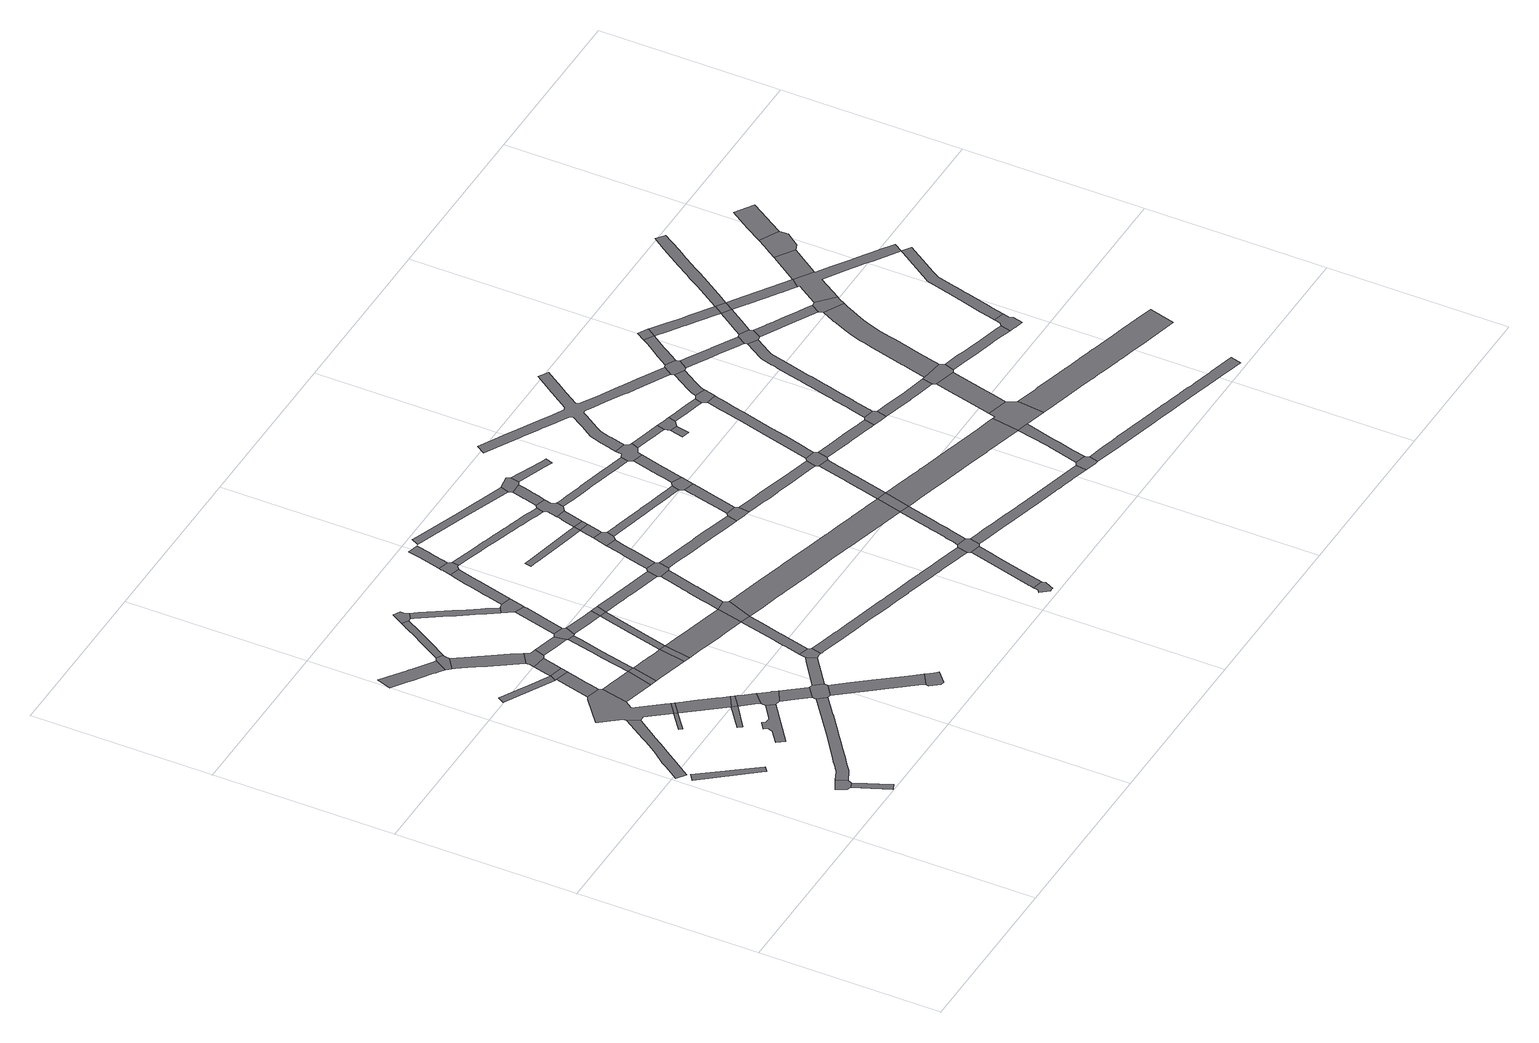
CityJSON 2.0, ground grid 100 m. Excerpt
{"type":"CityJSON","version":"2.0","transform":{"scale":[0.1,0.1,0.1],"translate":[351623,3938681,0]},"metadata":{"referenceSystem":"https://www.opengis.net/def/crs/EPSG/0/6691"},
"CityObjects":{
"road1":{"type":"Road","attributes":{"RoadStructureAttribute.sectionType":"1"},"geometry":[{"type":"MultiSurface","lod":"1","boundaries":[[[0,1,2,3,4,5]]]}]},
"road2":{"type":"Road","geometry":[{"type":"MultiSurface","lod":"1","boundaries":[[[6,7,8,9,10,11]]]}]},
"road3":{"type":"Road","attributes":{"RoadStructureAttribute.sectionType":"1"},"geometry":[{"type":"MultiSurface","lod":"1","boundaries":[[[12,13,14,10,9,15,16,17,18]]]}]},
"road4":{"type":"Road","attributes":{"RoadStructureAttribute.sectionType":"1"},"geometry":[{"type":"MultiSurface","lod":"1","boundaries":[[[19,20,21,22,23,24,25,26,27,28,29,30,31,32,33,34,35]]]}]},
"road5":{"type":"Road","attributes":{"RoadStructureAttribute.sectionType":"1"},"geometry":[{"type":"MultiSurface","lod":"1","boundaries":[[[36,37,38,39,40,41]]]}]},
"road6":{"type":"Road","attributes":{"RoadStructureAttribute.sectionType":"1"},"geometry":[{"type":"MultiSurface","lod":"1","boundaries":[[[42,43,44,45,46,47,48,49,50,51,52,53,54,6,11,55,56,57,58,59,60,61,62,63,64,65,66,67,68]]]}]},
"road7":{"type":"Road","geometry":[{"type":"MultiSurface","lod":"1","boundaries":[[[69,70,71,72,73,27,26,74,36,75,76,77,78,79,80,81,82]]]}]},
"road8":{"type":"Road","attributes":{"RoadStructureAttribute.sectionType":"1"},"geometry":[{"type":"MultiSurface","lod":"1","boundaries":[[[83,84,85,86,87,88,89,90,91,92]]]}]},
"road9":{"type":"Road","attributes":{"RoadStructureAttribute.sectionType":"1"},"geometry":[{"type":"MultiSurface","lod":"1","boundaries":[[[93,94,95,96]]]}]},
"road10":{"type":"Road","geometry":[{"type":"MultiSurface","lod":"1","boundaries":[[[75,36,41,97]]]}]},
"road11":{"type":"Road","attributes":{"RoadStructureAttribute.sectionType":"1"},"geometry":[{"type":"MultiSurface","lod":"1","boundaries":[[[98,99,100,101,102,103]]]}]},
"road12":{"type":"Road","attributes":{"RoadStructureAttribute.sectionType":"1"},"geometry":[{"type":"MultiSurface","lod":"1","boundaries":[[[104,105,106,107,108,109,110,111,112,113,114,115,116,117,118,119,120,121]]]}]},
"road13":{"type":"Road","attributes":{"RoadStructureAttribute.sectionType":"1"},"geometry":[{"type":"MultiSurface","lod":"1","boundaries":[[[122,123,124,125,126,127,128,97,41,129,130,93,131]]]}]},
"road14":{"type":"Road","attributes":{"RoadStructureAttribute.sectionType":"1"},"geometry":[{"type":"MultiSurface","lod":"1","boundaries":[[[81,132,133,134,135,136,137,138,139,82]]]}]},
"road15":{"type":"Road","geometry":[{"type":"MultiSurface","lod":"1","boundaries":[[[140,131,93,96]]]}]},
"road16":{"type":"Road","attributes":{"RoadStructureAttribute.sectionType":"1"},"geometry":[{"type":"MultiSurface","lod":"1","boundaries":[[[141,142,143,144,80,79]]]}]},
"road17":{"type":"Road","attributes":{"RoadStructureAttribute.sectionType":"1"},"geometry":[{"type":"MultiSurface","lod":"1","boundaries":[[[145,146,147,148,149,150,151,140,96]]]}]},
"road18":{"type":"Road","geometry":[{"type":"MultiSurface","lod":"1","boundaries":[[[152,113,112,153,154,155,156,157]]]}]},
"road19":{"type":"Road","geometry":[{"type":"MultiSurface","lod":"1","boundaries":[[[102,137,136,158,103]]]}]},
"road20":{"type":"Road","geometry":[{"type":"MultiSurface","lod":"1","boundaries":[[[159,160,161,162,163,149,148,83,92]]]}]},
"road21":{"type":"Road","attributes":{"RoadStructureAttribute.sectionType":"1"},"geometry":[{"type":"MultiSurface","lod":"1","boundaries":[[[164,165,166,167,168,155,154,169,170,171,172,173,174,175,176,177]]]}]},
"road22":{"type":"Road","attributes":{"RoadStructureAttribute.sectionType":"1"},"geometry":[{"type":"MultiSurface","lod":"1","boundaries":[[[178,179,180,103,158,181,182]]]}]},
"road23":{"type":"Road","geometry":[{"type":"MultiSurface","lod":"1","boundaries":[[[183,142,141,184]]]}]},
"road24":{"type":"Road","attributes":{"RoadStructureAttribute.sectionType":"1"},"geometry":[{"type":"MultiSurface","lod":"1","boundaries":[[[159,185,186,187,160]]]}]},
"road25":{"type":"Road","geometry":[{"type":"MultiSurface","lod":"1","boundaries":[[[188,189,190,177,176,191,178,182]]]}]},
"road26":{"type":"Road","geometry":[{"type":"MultiSurface","lod":"1","boundaries":[[[67,192,193,194,195,187,186,68]]]}]},
"road27":{"type":"Road","attributes":{"RoadStructureAttribute.sectionType":"1"},"geometry":[{"type":"MultiSurface","lod":"1","boundaries":[[[196,197,198,199,200,201,202,203,204,205,206,207,208,209,210,152,157]]]}]},
"road28":{"type":"Road","attributes":{"RoadStructureAttribute.sectionType":"1"},"geometry":[{"type":"MultiSurface","lod":"1","boundaries":[[[211,212,213,214,215,216,217,183,184,218,219,220,221,222,223,224]]]}]},
"road29":{"type":"Road","attributes":{"RoadStructureAttribute.sectionType":"1"},"geometry":[{"type":"MultiSurface","lod":"1","boundaries":[[[183,225,226,227,228,229,230,231,232,233,142]]]}]},
"road30":{"type":"Road","attributes":{"RoadStructureAttribute.sectionType":"1"},"geometry":[{"type":"MultiSurface","lod":"1","boundaries":[[[234,189,188,235,236,237,238,239]]]}]},
"road31":{"type":"Road","attributes":{"RoadStructureAttribute.sectionType":"1"},"geometry":[{"type":"MultiSurface","lod":"1","boundaries":[[[240,241,242,243,244,193,192,245,246,247,248,249,250,251]]]}]},
"road32":{"type":"Road","attributes":{"RoadStructureAttribute.sectionType":"1"},"geometry":[{"type":"MultiSurface","lod":"1","boundaries":[[[252,195,194,253,254]]]}]},
"road33":{"type":"Road","geometry":[{"type":"MultiSurface","lod":"1","boundaries":[[[255,256,257,224,223]]]}]},
"road34":{"type":"Road","geometry":[{"type":"MultiSurface","lod":"1","boundaries":[[[258,259,260,261,203,202,262]]]}]},
"road35":{"type":"Road","geometry":[{"type":"MultiSurface","lod":"1","boundaries":[[[263,264,265,266,267,268,269,270,240,251]]]}]},
"road36":{"type":"Road","geometry":[{"type":"MultiSurface","lod":"1","boundaries":[[[238,229,228,271,272,273,274,239]]]}]},
"road37":{"type":"Road","attributes":{"RoadStructureAttribute.sectionType":"1"},"geometry":[{"type":"MultiSurface","lod":"1","boundaries":[[[275,276,277,278,279,280,281,282,283,284,285,286,287,288,289,290,291,292,258,262]]]}]},
"road38":{"type":"Road","geometry":[{"type":"MultiSurface","lod":"1","boundaries":[[[293,294,254,253,295,296,297,298]]]}]},
"road39":{"type":"Road","attributes":{"RoadStructureAttribute.sectionType":"1"},"geometry":[{"type":"MultiSurface","lod":"1","boundaries":[[[299,300,301,302,303,304,305,274,273]]]}]},
"road40":{"type":"Road","attributes":{"RoadStructureAttribute.sectionType":"1"},"geometry":[{"type":"MultiSurface","lod":"1","boundaries":[[[306,307,272,271,308,309,310,311]]]}]},
"road41":{"type":"Road","attributes":{"RoadStructureAttribute.sectionType":"1"},"geometry":[{"type":"MultiSurface","lod":"1","boundaries":[[[312,313,314,315,316,257,256,317,318,319,320,321,322,323,324,325]]]}]},
"road42":{"type":"Road","geometry":[{"type":"MultiSurface","lod":"1","boundaries":[[[326,327,328,329,285,284,303,302]]]}]},
"road43":{"type":"Road","attributes":{"RoadStructureAttribute.sectionType":"1"},"geometry":[{"type":"MultiSurface","lod":"1","boundaries":[[[330,331,332,333,334,324,335,336,337,338,339,293,298]]]}]},
"road44":{"type":"Road","geometry":[{"type":"MultiSurface","lod":"1","boundaries":[[[340,341,342,343,306,311]]]}]},
"road45":{"type":"Road","attributes":{"RoadStructureAttribute.sectionType":"1"},"geometry":[{"type":"MultiSurface","lod":"1","boundaries":[[[340,311,344,224,257,345,340,346,347,348,349,350,351,352,353,354,355,356,357,358,341]]]}]},
"road46":{"type":"Road","attributes":{"RoadStructureAttribute.sectionType":"1"},"geometry":[{"type":"MultiSurface","lod":"1","boundaries":[[[359,360,361,362,363,364,365,329,328,366,367,368,369,370]]]}]},
"road47":{"type":"Road","geometry":[{"type":"MultiSurface","lod":"1","boundaries":[[[324,334,371,372,325]]]}]},
"road48":{"type":"Road","geometry":[{"type":"MultiSurface","lod":"1","boundaries":[[[369,373,374,375,376,377,378,379,380,370]]]}]},
"road49":{"type":"Road","attributes":{"RoadStructureAttribute.sectionType":"1"},"geometry":[{"type":"MultiSurface","lod":"1","boundaries":[[[381,382,383,384,385,386,387,388,389,390,391,392,393,394,325,372]]]}]},
"road50":{"type":"Road","attributes":{"RoadStructureAttribute.sectionType":"1"},"geometry":[{"type":"MultiSurface","lod":"1","boundaries":[[[395,396,378,377,397,398,399,400,401]]]}]},
"road51":{"type":"Road","attributes":{"RoadStructureAttribute.sectionType":"1"},"geometry":[{"type":"MultiSurface","lod":"1","boundaries":[[[402,403,404,405,406,407,408,409,410,411,412,413,414,415,416,417,418,419,420,421,422,423,424,425,426,427,428,429,430,431,432,433,434,435,436,437,438,439,440,441,442,443,444,445,446,297,296]]]}]},
"road52":{"type":"Road","geometry":[{"type":"MultiSurface","lod":"1","boundaries":[[[447,448,449,352,351,386,385,450]]]}]},
"road53":{"type":"Road","attributes":{"RoadStructureAttribute.sectionType":"1"},"geometry":[{"type":"MultiSurface","lod":"1","boundaries":[[[451,452,453,454,455,456,457,458,459]]]}]},
"road54":{"type":"Road","attributes":{"RoadStructureAttribute.sectionType":"1"},"geometry":[{"type":"MultiSurface","lod":"1","boundaries":[[[460,461,462,463,464,465,449,448,466,467,468,469,470,471]]]}]},
"road55":{"type":"Road","attributes":{"RoadStructureAttribute.sectionType":"1"},"geometry":[{"type":"MultiSurface","lod":"1","boundaries":[[[375,472,473,474,475,476,477,478,479,480,481,482,483,484,485,486,487,488,489,490,491,492,493,494,495,496,497,498,499,500,501,502,503,504,505,506,507,508,509,510,511,512,513,514,515,516,517,518,376]]]}]},
"road56":{"type":"Road","geometry":[{"type":"MultiSurface","lod":"1","boundaries":[[[470,519,520,521,522,523,471]]]}]},
"road57":{"type":"Road","geometry":[{"type":"MultiSurface","lod":"1","boundaries":[[[524,525,526,527,528,529,530,531]]]}]},
"road58":{"type":"Road","attributes":{"RoadStructureAttribute.sectionType":"1"},"geometry":[{"type":"MultiSurface","lod":"1","boundaries":[[[532,533,534,535,536,537,538,539]]]}]},
"road59":{"type":"Road","attributes":{"RoadStructureAttribute.sectionType":"1"},"geometry":[{"type":"MultiSurface","lod":"1","boundaries":[[[540,522,521,541,542,543,459]]]}]},
"road60":{"type":"Road","attributes":{"RoadStructureAttribute.sectionType":"1"},"geometry":[{"type":"MultiSurface","lod":"1","boundaries":[[[544,545,546,547,548,549,550,551,552,553,554,555,556,557,558,559,560,561,562,563,564,565,566,567,568,569,570,571,572,573,574,575,576,577,578,579,580,581,371,334]]]}]},
"road61":{"type":"Road","attributes":{"RoadStructureAttribute.sectionType":"1"},"geometry":[{"type":"MultiSurface","lod":"1","boundaries":[[[582,583,584,585,586,587,588,589,590,591,592,593,594,595,596,597,598,599,447,450]]]}]},
"road62":{"type":"Road","geometry":[{"type":"MultiSurface","lod":"1","boundaries":[[[600,601,451,459,543]]]}]},
"road63":{"type":"Road","attributes":{"RoadStructureAttribute.sectionType":"1"},"geometry":[{"type":"MultiSurface","lod":"1","boundaries":[[[602,603,604,451,601,605,606]]]}]},
"road64":{"type":"Road","attributes":{"RoadStructureAttribute.sectionType":"1"},"geometry":[{"type":"MultiSurface","lod":"1","boundaries":[[[607,608,609,610,611,612,528,527,613,614,615,616,617]]]}]},
"road65":{"type":"Road","geometry":[{"type":"MultiSurface","lod":"1","boundaries":[[[618,619,620,621,622,499,498,623,602,606]]]}]},
"road66":{"type":"Road","attributes":{"RoadStructureAttribute.sectionType":"1"},"geometry":[{"type":"MultiSurface","lod":"1","boundaries":[[[624,625,626,627,628,629,630,631,632,633,634,635,520,519,636,637,638,639,640,641,642,643,644,645,646,647]]]}]},
"road67":{"type":"Road","attributes":{"RoadStructureAttribute.sectionType":"1"},"geometry":[{"type":"MultiSurface","lod":"1","boundaries":[[[648,649,650,651,622,621,652,653,654,655,656,657,658,659,660]]]}]},
"road68":{"type":"Road","geometry":[{"type":"MultiSurface","lod":"1","boundaries":[[[661,425,424,607,617,662,663,664]]]}]},
"road69":{"type":"Road","geometry":[{"type":"MultiSurface","lod":"1","boundaries":[[[589,665,666,667,668,669,670,671,590]]]}]},
"road70":{"type":"Road","geometry":[{"type":"MultiSurface","lod":"1","boundaries":[[[672,673,674,539,538,660,659,675]]]}]},
"road71":{"type":"Road","attributes":{"RoadStructureAttribute.sectionType":"1"},"geometry":[{"type":"MultiSurface","lod":"1","boundaries":[[[676,677,678,679,680,562,681,682,683,684,685,686,687,688,661,664]]]}]},
"road72":{"type":"Road","attributes":{"RoadStructureAttribute.sectionType":"1"},"geometry":[{"type":"MultiSurface","lod":"1","boundaries":[[[689,690,691,692,693,694,695,696,697,671,670]]]}]},
"road73":{"type":"Road","attributes":{"RoadStructureAttribute.sectionType":"1"},"geometry":[{"type":"MultiSurface","lod":"1","boundaries":[[[698,699,700,701,702,703,704,705,706,619,618,707,708,709,710,711,712,713,714,715,716,717,718,719,720]]]}]},
"road74":{"type":"Road","attributes":{"RoadStructureAttribute.sectionType":"1"},"geometry":[{"type":"MultiSurface","lod":"1","boundaries":[[[721,722,723,724,725,672,675]]]}]},
"road75":{"type":"Road","geometry":[{"type":"MultiSurface","lod":"1","boundaries":[[[647,646,692,691,726,727]]]}]},
"road76":{"type":"Road","geometry":[{"type":"MultiSurface","lod":"1","boundaries":[[[562,680,728,563]]]}]},
"road77":{"type":"Road","attributes":{"RoadStructureAttribute.sectionType":"1"},"geometry":[{"type":"MultiSurface","lod":"1","boundaries":[[[729,730,731,732,733,734,669,668,735,736,737,738,739,740,741,742]]]}]},
"road78":{"type":"Road","attributes":{"RoadStructureAttribute.sectionType":"1"},"geometry":[{"type":"MultiSurface","lod":"1","boundaries":[[[726,743,744,745,746,747,748,749,750,751,752,753,754,755,727]]]}]},
"road79":{"type":"Road","attributes":{"RoadStructureAttribute.sectionType":"1"},"geometry":[{"type":"MultiSurface","lod":"1","boundaries":[[[662,756,757,758,759,760,761,762,763,764,765,766,767,768,769,770,771,772,773,774,775,776,777,778,779,780,781,782,783,784,785,663]]]}]},
"road80":{"type":"Road","attributes":{"RoadStructureAttribute.sectionType":"1"},"geometry":[{"type":"MultiSurface","lod":"1","boundaries":[[[786,787,788,789,790,791,792,793,794,795,796,797,798,799,563,728]]]}]},
"road81":{"type":"Road","geometry":[{"type":"MultiSurface","lod":"1","boundaries":[[[719,748,747,800,801,802,803,804,805,806,720]]]}]},
"road82":{"type":"Road","geometry":[{"type":"MultiSurface","lod":"1","boundaries":[[[793,792,807,808,809,810,729,742]]]}]},
"road83":{"type":"Road","attributes":{"RoadStructureAttribute.sectionType":"1"},"geometry":[{"type":"MultiSurface","lod":"1","boundaries":[[[811,812,813,814,802,801,815,816,817,818]]]}]},
"road84":{"type":"Road","attributes":{"RoadStructureAttribute.sectionType":"1"},"geometry":[{"type":"MultiSurface","lod":"1","boundaries":[[[819,820,821,822,823]]]}]},
"road85":{"type":"Road","attributes":{"RoadStructureAttribute.sectionType":"1"},"geometry":[{"type":"MultiSurface","lod":"1","boundaries":[[[824,825,826,827,828,829,830,831,832,833,834,835,836,837,838,839,840,728,680,841,842,843,844,845,846,847,848,849,850,851,852,853]]]}]},
"road86":{"type":"Road","geometry":[{"type":"MultiSurface","lod":"1","boundaries":[[[854,855,818,817,823,822,856,857]]]}]},
"road87":{"type":"Road","geometry":[{"type":"MultiSurface","lod":"1","boundaries":[[[858,859,860,861,862,863,864,865,866,867,868,869,870,871,872,873,874,875,876,877,878,879,880,881,882,883,884,885,886,887,888,889,890,891,892,893,894,895,896,805,804,897,898,899,900,901,902,903,904,905,906,907,908,909,910,911,912,913,914,915,916,917,918,919,920,921,922,923,924,925,926,927]]]}]},
"road88":{"type":"Road","attributes":{"RoadStructureAttribute.sectionType":"1"},"geometry":[{"type":"MultiSurface","lod":"1","boundaries":[[[928,929,930,931,932,933,934,935,936,937,938,808,807,939,940,941,942,943,944,945,946,947,948]]]}]},
"road89":{"type":"Road","attributes":{"RoadStructureAttribute.sectionType":"1"},"geometry":[{"type":"MultiSurface","lod":"1","boundaries":[[[949,950,951,952,953,954,955,956,810,809,957,958,959,960,961,962,963,964,965,966,967,968,969,970,971,972,973,974]]]}]},
"road90":{"type":"Road","geometry":[{"type":"MultiSurface","lod":"1","boundaries":[[[975,976,772,771,977,978,979]]]}]},
"road91":{"type":"Road","attributes":{"RoadStructureAttribute.sectionType":"1"},"geometry":[{"type":"MultiSurface","lod":"1","boundaries":[[[980,981,982,983,857,856,984,985,986,987,988]]]}]},
"road92":{"type":"Road","attributes":{"RoadStructureAttribute.sectionType":"1"},"geometry":[{"type":"MultiSurface","lod":"1","boundaries":[[[989,990,976,975,991,992,993,994,995,996,997,998,853]]]}]},
"road93":{"type":"Road","geometry":[{"type":"MultiSurface","lod":"1","boundaries":[[[928,948,999,1000,1001,1002,1003]]]}]},
"road94":{"type":"Road","geometry":[{"type":"MultiSurface","lod":"1","boundaries":[[[973,1004,1005,1006,1007,1008,980,988,974]]]}]},
"road95":{"type":"Road","attributes":{"RoadStructureAttribute.sectionType":"1"},"geometry":[{"type":"MultiSurface","lod":"1","boundaries":[[[1009,1010,1011,1007,1006,1012,1013,1014,1015,1016]]]}]},
"road96":{"type":"Road","geometry":[{"type":"MultiSurface","lod":"1","boundaries":[[[998,1017,1018,1019,1020,1021,824,853]]]}]},
"road97":{"type":"Road","attributes":{"RoadStructureAttribute.sectionType":"1"},"geometry":[{"type":"MultiSurface","lod":"1","boundaries":[[[1022,1023,1024,1025,1026,1027,1028,1029,1030,1031,1032,1033,1034,1001,1000]]]}]},
"road98":{"type":"Road","geometry":[{"type":"MultiSurface","lod":"1","boundaries":[[[1035,1036,1037,1038,1039,915,914,1009,1016]]]}]},
"road99":{"type":"Road","attributes":{"RoadStructureAttribute.sectionType":"1"},"geometry":[{"type":"MultiSurface","lod":"1","boundaries":[[[1002,1040,1041,1042,1043,1044,1045,1046,1047,1048,1049,1050,1051,1052,1053,1054,1055,1056,1057,1058,1059,1060,1061,1062,1063,1064,1065,1066,1067,1068,1069,1070,1071,1072,1073,1074,1075,1076,1077,1003]]]}]},
"road100":{"type":"Road","attributes":{"RoadStructureAttribute.sectionType":"1"},"geometry":[{"type":"MultiSurface","lod":"1","boundaries":[[[1078,1079,1020,1019,1080,1081,1082,1083]]]}]},
"road101":{"type":"Road","attributes":{"RoadStructureAttribute.sectionType":"1"},"geometry":[{"type":"MultiSurface","lod":"1","boundaries":[[[1084,1085,1086,1087,1088,1039,1038,1089,1090,1091,1092,1093]]]}]},
"road102":{"type":"Road","attributes":{"RoadStructureAttribute.sectionType":"1"},"geometry":[{"type":"MultiSurface","lod":"1","boundaries":[[[1094,1095,1096,1097,1098,1099,1100,1101,1102,1103,1104,1105,1106,1107,1108,1109,1110,1111,1112,1113,1114,1115,1116,1117,979,978,1118,1119,1120,1121,1122,1123,1124,1125,1126,1127,1128,1129,1130,1131]]]}]},
"road103":{"type":"Road","attributes":{"RoadStructureAttribute.sectionType":"1"},"geometry":[{"type":"MultiSurface","lod":"1","boundaries":[[[1132,1133,1134,1135,1136,1137,1138,1036,1035,1139,1140,1141,1142,1143,1144,1145]]]}]},
"road104":{"type":"Road","geometry":[{"type":"MultiSurface","lod":"1","boundaries":[[[1146,1147,1028,1027,1083,1082,1148,1149]]]}]},
"road105":{"type":"Road","geometry":[{"type":"MultiSurface","lod":"1","boundaries":[[[1150,1084,1093,1151,1152]]]}]},
"road106":{"type":"Road","geometry":[{"type":"MultiSurface","lod":"1","boundaries":[[[1153,1154,1155,1132,1145,1055,1054,1156]]]}]},
"road107":{"type":"Road","attributes":{"RoadStructureAttribute.sectionType":"1"},"geometry":[{"type":"MultiSurface","lod":"1","boundaries":[[[1157,1158,1159,1160,1161,1162,1163,1164,1165,1166,1167,1168,1169,1151,1093]]]}]},
"road108":{"type":"Road","attributes":{"RoadStructureAttribute.sectionType":"1"},"geometry":[{"type":"MultiSurface","lod":"1","boundaries":[[[1170,1171,1172,1173,1174,1175,1176,1177,1178,1179,1180,1181,1182,1183,1184,1185,1147,1146,1186,1187,1188,1189,1190,1191,1192,1193,1194,1195,1196,1197,1198,1199]]]}]},
"road109":{"type":"Road","attributes":{"RoadStructureAttribute.sectionType":"1"},"geometry":[{"type":"MultiSurface","lod":"1","boundaries":[[[1154,1200,1201,1202,1162,1203,1204,1205,1155]]]}]},
"road110":{"type":"Road","attributes":{"RoadStructureAttribute.sectionType":"1"},"geometry":[{"type":"MultiSurface","lod":"1","boundaries":[[[1148,1206,1207,1208,1209,1210,1211,1212,1213,1214,1215,1216,1217,1218,1149]]]}]},
"road111":{"type":"Road","attributes":{"RoadStructureAttribute.sectionType":"1"},"geometry":[{"type":"MultiSurface","lod":"1","boundaries":[[[1219,1220,1221,1222,1223,1224,1225,1226,1227,1228,1229,1230,1231,1232,1233,1234,1018,1017,1235,1236,1237,1238,1239,1240,1241,1242,1243,1244,1245,1246,1247,1248,1249,1250,1251,1252,1253]]]}]},
"road112":{"type":"Road","attributes":{"RoadStructureAttribute.sectionType":"1"},"geometry":[{"type":"MultiSurface","lod":"1","boundaries":[[[1254,1255,1256,1257,1258,1259,1260,1153,1156,1261,1262,1263,1264]]]}]},
"road113":{"type":"Road","geometry":[{"type":"MultiSurface","lod":"1","boundaries":[[[1163,1162,1202,1265]]]}]},
"road114":{"type":"Road","geometry":[{"type":"MultiSurface","lod":"1","boundaries":[[[1266,1267,1268,1269,1270,1264,1263,1170,1199]]]}]},
"road115":{"type":"Road","attributes":{"RoadStructureAttribute.sectionType":"1"},"geometry":[{"type":"MultiSurface","lod":"1","boundaries":[[[1202,1271,1272,1273,1274,1275,1276,1277,1278,1279,1280,1281,1282,1283,1284,1285,1286,1287,1265]]]}]},
"road116":{"type":"Road","geometry":[{"type":"MultiSurface","lod":"1","boundaries":[[[1288,1289,1290,1291,1213,1212,1292,1293,1294,1295,1296,1297]]]}]},
"road117":{"type":"Road","attributes":{"RoadStructureAttribute.sectionType":"1"},"geometry":[{"type":"MultiSurface","lod":"1","boundaries":[[[1298,1299,1300,1301,1302,1303,1304,1305,1306,1307,1308,1309,1310,1311,1312,1313,1314,1315,1316,1317,1318,1319,1163,1265]]]}]},
"road118":{"type":"Road","geometry":[{"type":"MultiSurface","lod":"1","boundaries":[[[1320,1321,1322,1323,1283]]]}]},
"road119":{"type":"Road","attributes":{"RoadStructureAttribute.sectionType":"1"},"geometry":[{"type":"MultiSurface","lod":"1","boundaries":[[[1324,1325,1326,1327,1328,1329,1330,1331,1332,1333,1334,1290,1289,1335,1336,1337,1338,1339,1340,1341,1342,1343,1344,1345,1346,1347]]]}]},
"road120":{"type":"Road","geometry":[{"type":"MultiSurface","lod":"1","boundaries":[[[1283,1282,1348,1268,1267,1349,1350,1351,1352,1353,1354,1355,1347,1356,1357,1358,1359,1360,1361,1362,1363,1364,1365,1366,1320]]]}]},
"road121":{"type":"Road","geometry":[{"type":"MultiSurface","lod":"1","boundaries":[[[1367,1368,1323,1322,1369,1370,1371,1372]]]}]},
"road122":{"type":"Road","attributes":{"RoadStructureAttribute.sectionType":"1"},"geometry":[{"type":"MultiSurface","lod":"1","boundaries":[[[1371,1373,1374,1375,1376,1372]]]}]}
},
"vertices":[
[255,636,0],[270,617,0],[300,640,0],[285,660,0],[78,935,0],[42,908,0],
[366,289,0],[302,256,0],[329,205,0],[350,198,0],[383,211,0],[392,232,0],
[436,87,0],[426,112,0],[413,142,0],[389,104,0],[389,103,0],[430,6,0],[465,21,0],
[66,950,0],[117,1023,0],[145,1063,0],[166,1094,0],[221,1173,0],[253,1219,0],[277,1254,0],[339,1345,0],[307,1404,0],[220,1272,0],[213,1260,0],[206,1248,0],[156,1176,0],[139,1152,0],[97,1099,0],[78,1072,0],[17,984,0],
[461,1227,0],[382,1164,0],[361,1148,0],[374,1132,0],[413,1162,0],[474,1211,0],
[831,623,0],[829,622,0],[811,607,0],[660,490,0],[562,417,0],[548,406,0],[509,378,0],[491,365,0],[466,346,0],[453,336,0],[449,333,0],[431,319,0],[425,316,0],[447,259,0],[462,267,0],[472,275,0],[490,289,0],[527,317,0],[542,328,0],[602,374,0],[631,395,0],[673,428,0],[710,455,0],[810,533,0],[823,543,0],[918,617,0],[882,662,0],
[364,1649,0],[224,1530,0],[233,1519,0],[309,1424,0],[309,1423,0],[370,1345,0],[525,1277,0],[509,1297,0],[508,1298,0],[404,1431,0],[436,1475,0],[470,1620,0],[459,1638,0],[382,1658,0],
[723,857,0],[638,793,0],[608,798,0],[597,813,0],[557,784,0],[568,767,0],[564,738,0],[492,683,0],[522,643,0],[754,818,0],
[637,1001,0],[508,903,0],[525,880,0],[657,976,0],
[538,1261,0],
[313,1964,0],[306,1968,0],[175,2038,0],[156,2003,0],[425,1859,0],[444,1894,0],
[2,2546,0],[89,2485,0],[92,2483,0],[113,2467,0],[138,2450,0],[203,2405,0],[210,2399,0],[221,2392,0],[249,2370,0],[290,2440,0],[270,2454,0],[250,2468,0],[185,2515,0],[166,2528,0],[161,2532,0],[156,2535,0],[106,2571,0],[28,2627,0],
[685,1071,0],[664,1098,0],[624,1150,0],[611,1167,0],[610,1168,0],[573,1214,0],[566,1225,0],[490,1190,0],[516,1156,0],[705,1044,0],
[474,1695,0],[480,1718,0],[499,1790,0],[508,1823,0],[511,1834,0],[433,1854,0],[433,1853,0],[422,1811,0],
[720,1025,0],
[608,1429,0],[648,1574,0],[589,1590,0],[524,1607,0],
[666,964,0],[676,951,0],[708,911,0],[727,887,0],[785,942,0],[738,1002,0],[729,1014,0],
[312,2452,0],[261,2358,0],[272,2347,0],[338,2396,0],[340,2421,0],[346,2432,0],
[521,1874,0],
[783,814,0],[854,854,0],[833,881,0],[829,886,0],[804,918,0],
[505,2144,0],[436,2247,0],[416,2278,0],[399,2303,0],[380,2332,0],[282,2333,0],[333,2258,0],[338,2250,0],[364,2210,0],[369,2203,0],[401,2154,0],[404,2150,0],[475,2045,0],[541,2090,0],
[470,1996,0],[455,1940,0],[451,1923,0],[523,1883,0],[551,1987,0],
[685,1564,0],[646,1419,0],
[842,738,0],[883,685,0],[947,734,0],
[569,1996,0],[588,2053,0],[561,2060,0],[478,2025,0],
[938,615,0],[1002,663,0],[1004,683,0],[967,730,0],
[407,2532,0],[425,2563,0],[425,2564,0],[447,2602,0],[470,2642,0],[499,2692,0],[505,2703,0],[471,2724,0],[462,2709,0],[452,2693,0],[452,2692,0],[447,2683,0],[409,2617,0],[390,2584,0],[367,2546,0],
[845,1522,0],[799,1534,0],[796,1535,0],[767,1543,0],[755,1546,0],[735,1551,0],[696,1561,0],[675,1412,0],[727,1398,0],[757,1390,0],[773,1386,0],[810,1376,0],[844,1367,0],[871,1515,0],
[688,1580,0],[729,1754,0],[761,1888,0],[773,1937,0],[736,1947,0],[693,1766,0],[692,1763,0],[672,1677,0],[663,1638,0],
[705,2023,0],[591,1990,0],[646,1975,0],[652,1973,0],[732,1954,0],[723,2019,0],
[1297,285,0],[1251,344,0],[1139,488,0],[1075,570,0],[1074,572,0],[1041,484,0],[1042,483,0],[1080,433,0],[1130,370,0],[1132,367,0],[1208,269,0],[1228,242,0],
[1123,842,0],[1169,805,0],[1144,856,0],
[860,1363,0],[881,1357,0],[909,1505,0],
[559,2729,0],[547,2747,0],[547,2773,0],[512,2794,0],[525,2707,0],
[1225,222,0],[1262,173,0],[1283,172,0],[1344,226,0],[1338,235,0],[1317,258,0],[1315,261,0],[1300,281,0],
[783,1941,0],[809,1997,0],[799,2014,0],[741,2029,0],
[534,2691,0],[631,2545,0],[636,2536,0],[648,2517,0],[655,2507,0],[665,2491,0],[716,2414,0],[728,2395,0],[730,2392,0],[767,2334,0],[801,2356,0],[763,2416,0],[752,2433,0],[693,2523,0],[675,2552,0],[665,2569,0],[655,2584,0],[585,2691,0],
[1153,894,0],[1147,870,0],[1189,809,0],[1205,805,0],[1220,863,0],[1209,880,0],
[834,2142,0],[836,2151,0],[859,2241,0],[862,2255,0],[805,2275,0],[801,2260,0],[748,2057,0],
[985,1952,0],[920,1968,0],[796,1938,0],[873,1919,0],[880,1917,0],[970,1893,0],
[1193,1430,0],[1192,1431,0],[1075,1461,0],[1053,1467,0],[1013,1478,0],[950,1339,0],[971,1334,0],[982,1331,0],[988,1329,0],[1096,1301,0],[1110,1297,0],[1127,1293,0],[1244,1262,0],[1280,1408,0],
[869,2282,0],[878,2317,0],[886,2346,0],[828,2361,0],
[1250,1038,0],[1252,1047,0],[1254,1055,0],[1283,1170,0],[1302,1246,0],[1195,1060,0],[1190,1042,0],[1179,997,0],[1178,995,0],[1175,981,0],
[1009,1883,0],[1027,1941,0],[1026,1941,0],[1015,1944,0],
[921,1705,0],[959,1695,0],[1022,1880,0],[1111,1857,0],[1134,1851,0],[1160,1844,0],[1194,1836,0],[1370,1790,0],[1384,1849,0],[1218,1891,0],[1208,1894,0],[1165,1904,0],[1161,1905,0],[1147,1909,0],[1038,1938,0],
[905,2651,0],[891,2602,0],[890,2598,0],[881,2567,0],[863,2496,0],[859,2481,0],[851,2450,0],[936,2537,0],[949,2585,0],[949,2586,0],[971,2672,0],[915,2687,0],
[1358,1387,0],[1343,1413,0],
[987,2686,0],[991,2689,0],[1001,2686,0],[1007,2725,0],[994,2745,0],[935,2761,0],[931,2748,0],[930,2742,0],
[1345,1418,0],[1389,1582,0],[1391,1592,0],[1428,1727,0],[1436,1760,0],[1378,1772,0],[1371,1746,0],[1367,1733,0],[1342,1641,0],[1341,1637,0],[1333,1605,0],[1330,1597,0],[1308,1514,0],[1297,1472,0],
[969,2891,0],[967,2884,0],[1012,2824,0],[1024,2867,0],[1039,2927,0],[1042,2937,0],[983,2951,0],
[1215,802,0],[1223,800,0],[1226,799,0],[1365,762,0],[1445,742,0],[1535,718,0],[1598,701,0],[1603,700,0],[1676,681,0],[1709,672,0],[1729,667,0],[1740,665,0],[1818,644,0],[1819,644,0],[1882,627,0],[1909,621,0],[1994,598,0],[1997,597,0],[2033,588,0],[2035,587,0],[2058,581,0],[2175,550,0],[2231,535,0],[2245,594,0],[2113,629,0],[2089,635,0],[2072,639,0],[1979,664,0],[1978,664,0],[1964,668,0],[1898,685,0],[1844,699,0],[1820,705,0],[1799,711,0],[1742,726,0],[1724,730,0],[1702,736,0],[1545,776,0],[1495,789,0],[1479,793,0],[1396,815,0],[1388,817,0],[1302,840,0],[1301,840,0],[1221,862,0],
[1469,1829,0],[1459,1846,0],[1402,1862,0],[1454,1770,0],
[1525,2325,0],[1470,2338,0],[1234,2392,0],[1164,2408,0],[1155,2369,0],[1179,2364,0],[1226,2353,0],[1427,2307,0],[1514,2286,0],
[1453,2058,0],[1450,2048,0],[1446,2030,0],[1445,2029,0],[1439,2006,0],[1412,1904,0],[1489,1961,0],[1495,1984,0],[1501,2008,0],[1511,2044,0],[1526,2101,0],[1469,2117,0],
[1019,2681,0],[1055,2672,0],[1107,2655,0],[1133,2647,0],[1140,2645,0],[1151,2642,0],[1159,2639,0],[1206,2625,0],[1245,2613,0],[1254,2610,0],[1261,2608,0],[1276,2604,0],[1298,2597,0],[1302,2596,0],[1348,2581,0],[1355,2579,0],[1382,2571,0],[1394,2567,0],[1410,2562,0],[1422,2558,0],[1428,2556,0],[1450,2549,0],[1480,2540,0],[1501,2532,0],[1519,2526,0],[1553,2515,0],[1559,2513,0],[1573,2556,0],[1564,2558,0],[1532,2568,0],[1519,2572,0],[1491,2581,0],[1461,2590,0],[1454,2593,0],[1440,2597,0],[1422,2603,0],[1411,2606,0],[1404,2608,0],[1366,2619,0],[1359,2622,0],[1313,2635,0],[1284,2644,0],[1266,2649,0],[1230,2660,0],[1217,2664,0],[1181,2674,0],[1147,2684,0],
[1548,2121,0],[1560,2162,0],[1550,2187,0],[1492,2201,0],[1488,2186,0],
[2170,38,0],[2174,36,0],[2203,88,0],[2196,107,0],[2137,119,0],[2132,94,0],[2117,83,0],[2153,36,0],
[1616,2788,0],[1358,2879,0],[1084,2976,0],[1074,2980,0],[1053,2940,0],[1341,2836,0],[1617,2735,0],[1633,2782,0],
[1500,2236,0],[1552,2197,0],[1558,2220,0],[1573,2275,0],
[1400,1221,0],[1483,1200,0],[1525,1190,0],[1530,1187,0],[1551,1183,0],[1561,1180,0],[1637,1160,0],[1703,1142,0],[1714,1140,0],[1790,1120,0],[1815,1113,0],[1832,1108,0],[1882,1096,0],[1969,1073,0],[1999,1065,0],[2027,1058,0],[2077,1045,0],[2187,1014,0],[2361,969,0],[2400,1114,0],[2321,1136,0],[2315,1137,0],[2223,1161,0],[2221,1161,0],[2220,1162,0],[2215,1162,0],[2136,1184,0],[2042,1208,0],[2035,1211,0],[2031,1212,0],[1890,1248,0],[1870,1253,0],[1860,1256,0],[1739,1288,0],[1725,1292,0],[1721,1293,0],[1566,1333,0],[1376,1382,0],
[1513,1755,0],[1608,1729,0],[1708,1703,0],[1810,1676,0],[1831,1670,0],[1837,1668,0],[1908,1651,0],[1933,1645,0],[1945,1701,0],[1879,1719,0],[1811,1739,0],[1795,1744,0],[1724,1762,0],[1711,1765,0],[1703,1767,0],[1625,1788,0],[1535,1811,0],[1523,1814,0],
[1581,2305,0],[1583,2311,0],
[1558,2435,0],[1557,2430,0],[1545,2392,0],[1602,2382,0],[1613,2426,0],
[2241,518,0],[2241,516,0],[2188,315,0],[2187,314,0],[2143,148,0],[2143,146,0],[2212,169,0],[2246,300,0],[2270,390,0],[2281,431,0],[2300,503,0],
[1641,2445,0],[1650,2486,0],[1636,2510,0],[1647,2550,0],[1588,2566,0],[1570,2498,0],
[1995,2056,0],[1965,2064,0],[1885,2083,0],[1880,2084,0],[1801,2104,0],[1796,2105,0],[1793,2106,0],[1712,2125,0],[1711,2125,0],[1625,2146,0],[1624,2147,0],[1612,2150,0],[1613,2105,0],[1698,2084,0],[1702,2083,0],[1776,2065,0],[1785,2063,0],[1790,2061,0],[1869,2042,0],[1874,2041,0],[1949,2022,0],[1953,2021,0],[2014,2005,0],[2027,2048,0],
[1619,2680,0],[1609,2647,0],[1608,2643,0],[1607,2638,0],[1659,2596,0],[1665,2618,0],[1667,2626,0],[1669,2632,0],[1671,2640,0],[1682,2679,0],[1687,2704,0],[1690,2717,0],[1628,2713,0],
[2263,602,0],[2317,513,0],[2331,571,0],[2322,589,0],
[1988,1631,0],[1993,1630,0],[2015,1624,0],[2021,1622,0],[2029,1683,0],[2019,1700,0],[1963,1712,0],
[1719,2776,0],[1709,2795,0],[1646,2786,0],[1711,2727,0],
[2347,680,0],[2356,715,0],[2369,764,0],[2373,777,0],[2419,953,0],[2333,862,0],[2330,852,0],[2315,793,0],[2311,779,0],[2302,742,0],[2286,682,0],[2285,679,0],[2272,631,0],
[2075,1915,0],[2079,1930,0],[2088,1963,0],[2030,1980,0],[2017,1930,0],[2016,1927,0],[1998,1859,0],[1997,1853,0],[1979,1779,0],
[2085,2377,0],[1989,2402,0],[1982,2404,0],[1821,2444,0],[1815,2446,0],[1810,2447,0],[1719,2469,0],[1717,2470,0],[1669,2481,0],[1695,2432,0],[1700,2431,0],[1784,2409,0],[1786,2409,0],[1815,2402,0],[1862,2390,0],[1878,2386,0],[1950,2368,0],[1962,2365,0],[2036,2345,0],[2041,2344,0],[2091,2331,0],[2100,2329,0],[2110,2371,0],
[1852,2676,0],[1872,2668,0],[1918,2649,0],[1930,2689,0],[1899,2702,0],
[2107,2038,0],[2052,2063,0],
[2458,1099,0],
[2503,1557,0],[2351,1596,0],[2231,1629,0],[2190,1641,0],[2175,1645,0],[2108,1662,0],[2064,1611,0],[2117,1597,0],[2162,1584,0],[2219,1569,0],[2229,1567,0],[2311,1546,0],[2407,1523,0],[2487,1501,0],
[2118,2080,0],[2134,2139,0],[2138,2158,0],[2158,2233,0],[2173,2289,0],[2114,2305,0],[2090,2210,0],[2090,2209,0],[2083,2183,0],[2081,2176,0],[2080,2171,0],[2074,2150,0],[2064,2111,0],
[2394,493,0],[2503,465,0],[2522,460,0],[2622,433,0],[2656,424,0],[2669,421,0],[2689,416,0],[2699,413,0],[2854,373,0],[2863,371,0],[2882,365,0],[2914,357,0],[2957,346,0],[2967,343,0],[2975,341,0],[3070,316,0],[3078,375,0],[2911,418,0],[2735,463,0],[2698,473,0],[2672,480,0],[2664,482,0],[2652,485,0],[2597,500,0],[2585,503,0],[2524,518,0],[2511,522,0],[2505,524,0],[2431,544,0],[2384,557,0],
[2509,1291,0],[2514,1309,0],[2519,1326,0],[2520,1332,0],[2524,1345,0],[2538,1400,0],[2556,1469,0],[2498,1485,0],[2460,1341,0],[2456,1324,0],[2452,1311,0],[2451,1306,0],[2431,1231,0],[2429,1224,0],
[2180,2317,0],[2211,2334,0],[2229,2376,0],[2219,2379,0],[2203,2404,0],[2141,2417,0],[2134,2382,0],
[2572,1481,0],[2587,1537,0],[2578,1557,0],[2518,1567,0],
[2372,2340,0],[2361,2343,0],[2358,2344,0],[2247,2372,0],[2298,2312,0],[2306,2310,0],[2400,2287,0],[2411,2330,0],
[2390,2180,0],[2410,2175,0],[2434,2170,0],[2450,2244,0],[2407,2253,0],
[3212,904,0],[3192,909,0],[3104,931,0],[2966,966,0],[2957,969,0],[2957,970,0],[2912,981,0],[2906,983,0],[2844,999,0],[2794,1012,0],[2785,1014,0],[2726,1029,0],[2702,1036,0],[2684,1040,0],[2631,1054,0],[2590,1065,0],[2585,1066,0],[2455,944,0],[2497,933,0],[2579,912,0],[2609,904,0],[2688,883,0],[2710,877,0],[2793,856,0],[2806,852,0],[2878,834,0],[2926,821,0],[2967,810,0],[2970,810,0],[3190,752,0],
[2460,2317,0],[2448,2320,0],[2481,2266,0],[2492,2309,0],
[2483,3021,0],[2450,2974,0],[2406,2908,0],[2401,2901,0],[2329,2795,0],[2310,2788,0],[2303,2792,0],[2250,2821,0],[2180,2859,0],[2119,2893,0],[2071,2919,0],[2020,2947,0],[1955,2982,0],[1864,3032,0],[1832,2981,0],[1929,2928,0],[1990,2894,0],[2018,2880,0],[2023,2877,0],[2033,2872,0],[2109,2830,0],[2125,2822,0],[2136,2815,0],[2151,2806,0],[2206,2776,0],[2212,2773,0],[2274,2739,0],[2279,2720,0],[2249,2671,0],[2234,2648,0],[2223,2629,0],[2186,2579,0],[2178,2551,0],[2172,2531,0],[2166,2512,0],[2166,2511,0],[2148,2449,0],[2147,2446,0],[2144,2432,0],[2225,2487,0],[2226,2494,0],[2228,2502,0],[2242,2553,0],[2259,2580,0],[2319,2670,0],[2332,2691,0],[2351,2697,0],[2356,2694,0],[2398,2669,0],[2457,2640,0],[2548,2588,0],[2564,2579,0],[2572,2574,0],[2612,2553,0],[2689,2510,0],[2773,2466,0],[2793,2455,0],[2827,2506,0],[2731,2558,0],[2705,2572,0],[2599,2630,0],[2597,2631,0],[2525,2668,0],[2478,2695,0],[2388,2746,0],[2382,2765,0],[2453,2870,0],[2459,2878,0],[2520,2968,0],[2533,2988,0],
[2917,1453,0],[2884,1462,0],[2862,1467,0],[2849,1471,0],[2840,1473,0],[2762,1494,0],[2761,1494,0],[2758,1495,0],[2668,1517,0],[2665,1517,0],[2658,1519,0],[2629,1466,0],[2674,1454,0],[2691,1449,0],[2694,1449,0],[2712,1444,0],[2745,1436,0],[2872,1402,0],[2884,1399,0],[2886,1398,0],[2902,1394,0],
[2681,2182,0],[2662,2111,0],[2656,2087,0],[2636,2008,0],[2634,2001,0],[2616,1933,0],[2578,1792,0],[2547,1673,0],[2588,1597,0],[2592,1610,0],[2597,1627,0],[2620,1715,0],[2636,1777,0],[2642,1797,0],[2646,1813,0],[2646,1814,0],[2677,1930,0],[2691,1983,0],[2694,1994,0],[2699,2013,0],[2711,2059,0],[2727,2117,0],[2735,2148,0],[2741,2171,0],[2745,2186,0],[2685,2196,0],
[3156,371,0],[3098,386,0],[3135,299,0],[3152,295,0],[3167,349,0],
[2681,2261,0],[2613,2278,0],[2548,2294,0],[2541,2296,0],[2494,2263,0],[2572,2244,0],[2651,2224,0],[2658,2222,0],[2668,2220,0],
[3148,572,0],[3145,561,0],[3165,407,0],[3167,412,0],[3176,449,0],[3198,530,0],[3200,540,0],[3201,546,0],[3206,567,0],[3252,734,0],
[2945,1383,0],[2988,1373,0],[3002,1430,0],[2992,1448,0],[2934,1463,0],
[2754,2218,0],[2762,2251,0],[2763,2253,0],[2705,2271,0],[2683,2260,0],
[2799,2436,0],[2729,2324,0],[2712,2297,0],[2768,2273,0],[2774,2283,0],[2794,2314,0],[2799,2322,0],[2852,2408,0],
[3370,705,0],[3387,857,0],[3357,908,0],[3241,938,0],[3231,899,0],
[3009,1367,0],[3055,1356,0],[3158,1327,0],[3160,1327,0],[3202,1316,0],[3316,1289,0],[3329,1349,0],[3239,1369,0],[3229,1371,0],[3196,1380,0],[3176,1385,0],[3071,1412,0],[3043,1420,0],
[2872,2413,0],[2906,2464,0],[2904,2469,0],[2900,2483,0],[2846,2511,0],
[3014,1533,0],[3024,1569,0],[3026,1576,0],[3045,1652,0],[3069,1744,0],[3069,1746,0],[3079,1780,0],[3093,1834,0],[3099,1860,0],[3135,1998,0],[3135,1999,0],[3156,2076,0],[3160,2093,0],[3176,2117,0],[3230,2201,0],[3176,2230,0],[3112,2129,0],[3104,2117,0],[3087,2051,0],[3084,2038,0],[3080,2021,0],[3077,2013,0],[3063,1957,0],[3047,1894,0],[3044,1884,0],[3041,1875,0],[3036,1856,0],[3019,1786,0],[3015,1776,0],[3013,1765,0],[2996,1703,0],[2990,1679,0],[2987,1666,0],[2985,1661,0],[2982,1648,0],[2964,1577,0],[2961,1566,0],[2959,1557,0],
[3310,1210,0],[3280,1090,0],[3378,991,0],[3396,1060,0],[3443,1242,0],[3326,1271,0],
[2970,2695,0],[2952,2663,0],[2913,2608,0],[2910,2604,0],[2905,2597,0],[2953,2562,0],[2956,2567,0],[2957,2569,0],[2965,2581,0],[3021,2663,0],
[4169,91,0],[4029,128,0],[4021,129,0],[4010,131,0],[4008,132,0],[3918,155,0],[3916,156,0],[3884,164,0],[3860,172,0],[3812,185,0],[3792,190,0],[3754,200,0],[3710,211,0],[3682,219,0],[3674,221,0],[3542,255,0],[3531,258,0],[3521,261,0],[3396,293,0],[3368,301,0],[3366,301,0],[3355,304,0],[3323,310,0],[3274,325,0],[3310,253,0],[3358,241,0],[3474,211,0],[3506,202,0],[3620,173,0],[3667,160,0],[3707,150,0],[3766,135,0],[3846,114,0],[3883,104,0],[3898,100,0],[4014,70,0],[4113,44,0],[4154,33,0],
[3205,2298,0],[3067,2375,0],[3064,2376,0],[3057,2381,0],[3008,2408,0],[2943,2443,0],[2932,2449,0],[2965,2362,0],[2973,2357,0],[3036,2323,0],[3042,2320,0],[3072,2303,0],[3131,2270,0],[3172,2248,0],
[3465,1328,0],[3345,1345,0],[3459,1250,0],[3481,1304,0],
[3004,2745,0],[3058,2715,0],[3057,2715,0],
[3282,2256,0],[3279,2275,0],[3225,2303,0],[3252,2203,0],
[3078,2624,0],[3163,2567,0],[3167,2564,0],[3171,2561,0],[3298,2476,0],[3328,2456,0],[3361,2506,0],[3240,2588,0],[3236,2591,0],[3205,2611,0],[3198,2616,0],[3134,2661,0],[3059,2713,0],
[3567,2016,0],[3559,2003,0],[3553,1990,0],[3527,1940,0],[3526,1937,0],[3503,1887,0],[3493,1866,0],[3470,1809,0],[3452,1753,0],[3446,1729,0],[3432,1677,0],[3424,1647,0],[3381,1486,0],[3381,1484,0],[3368,1435,0],[3362,1412,0],[3497,1455,0],[3498,1456,0],[3512,1509,0],[3538,1609,0],[3548,1646,0],[3563,1703,0],[3568,1723,0],[3583,1769,0],[3603,1818,0],[3635,1887,0],[3652,1921,0],[3656,1929,0],[3665,1946,0],[3672,1958,0],
[3324,2342,0],[3325,2343,0],[3378,2423,0],[3273,2375,0],[3270,2370,0],[3264,2361,0],
[3522,1234,0],[3638,1203,0],[3724,1180,0],[3756,1172,0],[3805,1159,0],[3822,1154,0],[3857,1144,0],[3872,1201,0],[3849,1207,0],[3725,1239,0],[3648,1260,0],[3608,1271,0],[3569,1283,0],
[4322,613,0],[4224,638,0],[4123,665,0],[4056,682,0],[3922,717,0],[3912,720,0],[3890,726,0],[3823,743,0],[3819,744,0],[3744,764,0],[3721,770,0],[3718,771,0],[3637,792,0],[3627,795,0],[3530,821,0],[3510,824,0],[3421,692,0],[3460,682,0],[3470,679,0],[3542,660,0],[3626,638,0],[3704,618,0],[3716,614,0],[3763,602,0],[3777,599,0],[3807,591,0],[3888,570,0],[3905,565,0],[3919,561,0],[4012,536,0],[4013,535,0],[4055,524,0],[4087,516,0],[4107,511,0],[4281,468,0],
[3555,2108,0],[3514,2130,0],[3446,2167,0],[3432,2175,0],[3388,2199,0],[3353,2218,0],[3345,2222,0],[3324,2165,0],[3422,2113,0],[3557,2041,0],[3587,2091,0],
[3412,2473,0],
[3696,2000,0],[3703,2011,0],[3612,2091,0],[3605,2090,0],[3590,2089,0],
[3441,2382,0],[3451,2375,0],[3457,2371,0],[3462,2368,0],[3522,2328,0],[3529,2324,0],[3531,2322,0],[3537,2318,0],[3600,2275,0],[3609,2269,0],[3680,2223,0],[3682,2222,0],[3723,2267,0],[3569,2369,0],[3565,2372,0],[3563,2374,0],[3448,2449,0],
[3946,1196,0],[3956,1234,0],[3896,1249,0],[3888,1213,0],[3895,1133,0],[3898,1132,0],[3908,1130,0],[3923,1126,0],[3941,1121,0],[3956,1179,0],
[3438,2512,0],[3533,2656,0],[3560,2697,0],[3571,2713,0],[3577,2723,0],[3581,2729,0],[3650,2833,0],[3652,2835,0],[3700,2908,0],[3714,2930,0],[3743,2974,0],[3695,3009,0],[3644,2934,0],[3561,2810,0],[3555,2801,0],[3531,2763,0],[3518,2743,0],[3498,2712,0],[3464,2657,0],[3445,2628,0],[3423,2597,0],[3404,2569,0],
[3824,2202,0],[3932,2360,0],[3933,2360,0],[3834,2428,0],
[4152,1885,0],[4022,1691,0],[4016,1682,0],[3986,1575,0],[3984,1567,0],[3978,1546,0],[3960,1477,0],[3953,1453,0],[3922,1341,0],[3920,1336,0],[3908,1293,0],[3975,1304,0],[3980,1323,0],[4017,1458,0],[4025,1488,0],[4028,1501,0],[4039,1542,0],[4068,1653,0],[4071,1656,0],[4085,1678,0],[4091,1686,0],[4173,1809,0],[4212,1867,0],[4162,1900,0],
[3693,2214,0],[3789,2142,0],[3906,2071,0],[3976,2024,0],[3989,2015,0],[4003,2006,0],[4027,1990,0],[4144,1912,0],[4195,1950,0],[4124,1998,0],[4120,2001,0],[4019,2068,0],[4014,2071,0],[4008,2075,0],[3988,2088,0],[3928,2130,0],[3921,2135,0],[3907,2144,0],[3820,2196,0],
[3890,2511,0],[3857,2462,0],[3969,2372,0],[4028,2450,0],[4024,2497,0],[3917,2552,0],
[4030,2506,0],[4152,2699,0],[4052,2763,0],[3978,2649,0]
]}
